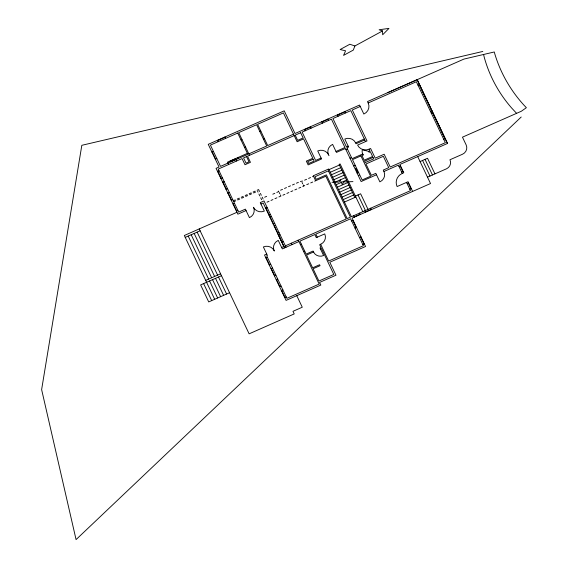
<?xml version="1.0" encoding="UTF-8"?>
<svg xmlns="http://www.w3.org/2000/svg" width="568" height="568" viewBox="0 0 568 568"><rect width="100%" height="100%" fill="white"/><g stroke="black" fill="none" stroke-linecap="round" stroke-linejoin="round"><path stroke-width="0.85" d="M354.886 45.98L353.296 50.09L343.562 55.38L345.571 50.808L340.118 49.537L349.852 44.24L354.886 45.98L382.512 30.963L382.669 34.762L388.974 28.4L379.097 29.763L382.512 30.963M521.204 117.015L76.069 539.6L41.627 389.598L81.82 145.309L482.8 51.454M217.558 140.523L225.006 137.243M211.963 152.139L213.454 151.478M240.988 139.913L241.982 139.472M259.86 131.591L260.854 131.151M215.336 159.225L216.827 158.564M244.588 147.467L245.582 147.034M263.453 139.153L264.447 138.713M247.392 153.374L227.534 162.136L228.655 164.5M235.535 158.749L230.125 161.134L230.459 161.844L235.869 159.459M237.9 157.705L238.233 158.415M387.674 92.662L463.95 59.079L494.274 51.979L495.026 54.635A142.312 135.873 -5.5 0 0 524.356 105.591L526.373 107.686L521.31 111.264L462.466 137.172L466.15 144.911A7.363 7.029 -5.5 0 1 462.48 154.248L449.955 159.757A7.178 6.851 -5.5 0 1 446.64 168.739L427.491 177.152M248.841 153.885L266.711 146.004L256.601 124.74L238.723 132.621L249.515 155.305M293.528 134.183L267.705 145.564L257.595 124.3L283.411 112.911L297.121 141.737L303.582 138.897L312.791 158.273L306.337 161.113L308.133 164.897L321.545 158.983L317.725 150.953A8.179 7.81 -5.5 0 1 328.545 154.759L328.993 155.703M304.562 129.596L310.526 126.969M321.942 121.935L327.899 119.308M337.584 115.041L345.032 111.754M294.203 135.596L247.527 156.179L250.445 162.32L244.986 164.727L242.067 158.586L218.233 169.094L238.681 212.098L245.383 209.145L249.43 217.65A8.179 7.81 -5.5 0 0 253.505 207.277A8.179 7.81 -5.5 0 0 264.326 211.083L260.279 202.577L264.006 200.937L286.031 247.243M360.24 106.479L352.295 109.979L367.02 140.935L357.584 145.096A8.726 8.328 -5.5 0 0 369.129 149.15L370.613 148.496L375.221 158.181L384.16 154.24L390.23 166.999L445.347 142.696L416.351 81.735L368.185 102.971A8.726 8.328 -5.5 0 1 363.839 114.04L359.565 105.059L295.019 133.523L284.227 110.838L208.257 144.336L219.042 167.02L216.067 168.334L237.864 214.179L246.058 210.565M217.53 171.408L219.014 170.748M417.984 85.165L419.468 84.504M220.895 178.494L222.386 177.841M222.699 182.278L224.182 181.618M226.064 189.364L227.555 188.711M227.867 193.148L229.351 192.488M321.09 158.039L315.63 160.446L302.148 132.096L331.442 119.173L344.925 147.531L335.993 151.471M348.156 146.104L346.416 146.871L332.933 118.52L350.811 110.639L365.529 141.588M369.129 149.15L369.91 150.804L368.667 151.351L362.349 149.796A6.546 6.248 -5.5 0 0 362.711 153.978L352.039 158.685L346.87 147.822L348.603 147.055L344.783 139.018A8.179 7.81 -5.5 0 1 355.603 142.824L364.294 138.99M364.741 139.934L356.051 143.768L355.603 142.824M430.459 111.392L431.943 110.732M231.233 200.234L232.724 199.581M345.94 149.654L347.431 149.001M431.24 113.046L432.731 112.386M233.285 200.76L235.273 199.886M237.261 199.006L239.249 198.133M241.23 197.259L243.218 196.379M245.206 195.506L247.194 194.625M249.174 193.752L251.162 192.879M253.15 191.998L255.138 191.125M257.119 190.252L258.61 189.591L259.512 191.48M233.739 201.704L235.72 200.831M237.708 199.95L239.696 199.077M241.684 198.204L243.665 197.323M245.653 196.45L247.641 195.577M249.629 194.696L251.61 193.823M253.598 192.95L255.586 192.069M233.036 204.019L234.527 203.358M349.987 158.167L351.471 157.506M264.645 197.224L266.626 196.351M280.535 190.216L282.516 189.343M284.504 188.462L286.492 187.589M288.48 186.716L290.461 185.835M292.449 184.962L294.437 184.089M296.425 183.208L298.406 182.335M300.394 181.462L302.609 181.057M272.81 194.192L274.798 193.319M276.786 192.438L278.774 191.565L278.547 191.089M304.59 180.177L306.578 179.303M308.566 178.43L310.554 177.55M312.535 176.676L313.529 176.236M329.007 169.626L339.437 165.025M363.413 154.816L361.922 155.476L364.166 160.197L372.608 156.477L370.364 151.748L369.122 152.295L368.667 151.351M236.409 211.104L237.893 210.444M236.97 212.283L184.33 235.493L214.676 299.293M330.271 172.289L340.701 167.688M185.232 237.381L200.128 230.814M260.953 203.997L263.19 203.01L283.865 246.484L281.636 247.47M267.003 202.187L268.991 201.306M270.979 200.433L272.959 199.56M274.947 198.679L276.935 197.806M278.923 196.933L280.904 196.052L280.372 194.923M282.892 195.179L284.88 194.306M286.868 193.425L288.849 192.552M290.837 191.679L292.825 190.798M294.813 189.925L296.794 189.052M298.782 188.171L300.77 187.298M302.758 186.418L304.739 185.544M306.727 184.671L308.715 183.791M310.703 182.917L312.684 182.044M314.672 181.164L325.847 176.236L346.182 219.007L285.356 245.83M331.449 174.767L341.879 170.173M353.694 165.963L355.185 165.302M332.635 177.251L343.058 172.651M265.604 208.087L267.095 207.434M333.814 179.729L344.236 175.129M334.999 182.207L345.422 177.614M357.066 173.048L358.557 172.395M336.171 184.692L346.601 180.091M268.976 215.18L270.467 214.519M443.714 139.274L445.205 138.613M337.349 187.17L347.779 182.576M269.878 217.068L271.369 216.408M338.528 189.655L348.958 185.054M376.506 174.767L361.113 181.554L345.379 148.475L336.441 152.416L332.621 144.386A8.179 7.81 -5.5 0 0 328.545 154.759M383.954 171.486L383.279 170.066L388.739 167.659L383.343 156.314L365.962 163.982L371.358 175.32L375.831 173.354L379.871 181.859A8.179 7.81 -5.5 0 0 383.954 171.486L398.353 165.132L402.286 173.403A10.359 9.89 -5.5 0 0 397.117 186.545L408.044 181.724L412.652 191.416M339.714 192.133L350.136 187.539M398.97 166.431L400.461 165.778M273.251 224.154L274.734 223.501M340.892 194.618L351.322 190.017M420.079 161.56L427.526 158.273L434.939 173.865M274.145 226.05L275.636 225.389M342.071 197.096L352.501 192.502M401.668 172.104L403.159 171.451M402.286 173.403L403.777 172.75L399.844 164.479L447.513 143.456L417.168 79.662L367.51 101.558L368.185 102.971M343.249 199.581L353.679 194.98M355.405 196.081L360.616 193.78L368.036 209.372M344.428 202.059L355.852 197.025M279.009 232.475L277.518 233.136L284.589 247.882L283.233 245.142M278.426 235.024L279.91 234.371M407.114 183.563L408.605 182.91M281.792 242.117L283.276 241.457M409.812 189.236L411.303 188.576M205.687 280.386L220.583 273.819M266.74 254.038L264.503 255.025L286.08 300.394L320.835 285.065L319.585 282.438L335.972 275.21L329.809 262.246L365.558 246.484L352.075 218.126L430.53 183.535L417.714 156.598M354.198 216.905L360.155 214.278M365.366 211.978L371.323 209.351M221.477 275.707L200.625 284.909L208.719 301.92L229.571 292.726M265.852 257.858L267.343 257.205M351.642 221.016L353.133 220.356M300.401 244.623L301.395 244.19M269.225 264.951L270.709 264.29M355.014 228.102L356.505 227.448M303.774 251.716L304.767 251.276M313.515 251.993L313.067 251.049L306.116 254.109L299.932 241.116L314.828 234.549L316.291 237.623L324.733 233.895A8.179 7.81 -5.5 0 1 320.657 244.268L319.663 244.709L321.012 247.541L320.018 247.982L323.618 255.543A7.632 7.292 -5.5 0 1 313.515 251.993L306.564 255.06L312.634 267.819L319.585 264.752L320.032 265.696L313.082 268.763L318.911 281.018L333.806 274.45L321.46 248.486L320.466 248.926M271.021 268.728L272.512 268.075M359.509 237.552L360.999 236.899M274.394 275.821L275.878 275.161M276.19 279.598L277.681 278.945M362.881 244.645L364.372 243.984M279.562 286.691L281.046 286.031M281.359 290.468L282.85 289.808M284.731 297.554L286.222 296.901M331.968 182.307L338.933 182.079L340.211 179.907L342.263 184.557L343.874 181.916L352.948 181.625M516.596 113.337L511.654 108.019A138.351 132.088 -5.5 0 1 484.348 57.645L483.56 54.485M419.227 84.611L431.694 110.845M432.482 112.499L444.957 138.727M425.041 159.367L432.461 174.965M422.556 160.46L429.976 176.059M400.213 165.884L402.911 171.557M408.356 183.017L411.055 188.69M406.553 182.385L410.486 190.656L351.4 216.706L328.702 168.98L313.309 175.768L315.666 180.731M344.918 111.52L345.592 112.933M362.711 153.978L363.165 154.929M337.47 114.8L338.145 116.22M358.089 172.835L355.916 168.263L355.54 168.426L357.712 172.999M359.21 175.192L358.841 175.356M370.762 208.172L371.436 209.585M327.793 119.074L328.46 120.487M358.01 194.93L365.423 210.522M364.805 210.799L365.48 212.212M321.829 121.701L322.503 123.114M362.817 211.672L340.118 163.946L339.124 164.379L354.858 197.458M359.594 213.099L360.268 214.512M353.63 215.726L354.304 217.139M310.412 126.735L311.086 128.155M352.884 220.469L356.257 227.555M360.751 237.005L364.123 244.098M304.455 129.362L305.123 130.782M302.062 182.442L302.68 183.741M303.213 184.856L303.745 185.984M317.285 237.183L315.822 234.108L350.584 218.786L363.392 245.717L328.638 261.046L320.657 244.268M279.222 192.509L279.839 193.809M298.022 240.243L298.69 241.663M291.313 243.203L291.988 244.616M260.407 193.376L261.308 195.264M262.21 197.153L263.105 199.041M265.852 207.98L269.225 215.066M270.127 216.962L273.499 224.048M274.394 225.936L277.766 233.029M278.668 234.918L282.033 242.004M257.574 191.196L258.021 192.14M258.923 194.029L259.817 195.917M260.719 197.813L261.614 199.702M235.479 158.635L236.6 160.992M224.892 137.002L225.567 138.422M296.773 295.672L302.268 307.224L292.981 311.321L294.217 313.919L249.125 333.835L199.226 228.925M274.188 250.758A8.179 7.81 -5.5 0 1 278.263 240.385L282.31 248.891L298.938 241.556L319.166 284.085L286.897 298.321L266.669 255.785L267.407 255.458L263.367 246.952A8.179 7.81 -5.5 0 1 274.188 250.758L274.294 250.992M217.445 140.289L218.119 141.709M266.101 257.751L269.473 264.837M271.27 268.621L274.642 275.707M276.438 279.491L279.811 286.577M281.607 290.362L284.98 297.447M212.212 152.025L215.584 159.118M217.771 171.295L221.144 178.387M222.947 182.165L226.312 189.258M228.116 193.035L231.481 200.128M233.285 203.905L236.657 210.991M197.146 232.127L217.601 275.132M218.502 277.021L226.589 294.039M194.171 233.441L214.619 276.446M215.52 278.334L223.614 295.353M191.189 234.754L211.644 277.759M212.538 279.655L220.632 296.666M188.214 236.068L208.662 279.073M209.564 280.968L217.65 297.98M203.607 283.595L211.694 300.607M417.175 79.676L447.477 143.47M237.729 133.054L210.423 145.103L220.533 166.367L247.847 154.326L237.729 133.054M246.533 156.619L243.551 157.932L246.029 163.13L249.004 161.816L246.533 156.619M300.657 132.749L295.197 135.163L297.667 140.36L303.127 137.946L300.657 132.749M313.245 159.218L307.778 161.624L308.68 163.513L314.139 161.106L313.245 159.218M360.928 155.909L352.487 159.636L362.15 179.957L370.592 176.229L360.928 155.909M328.382 170.833L314.97 176.747L316.206 179.346L326.387 174.859L347.176 218.566L350.406 217.146L328.382 170.833M373.055 157.421L364.62 161.142L365.295 162.562L373.73 158.841L373.055 157.421"/></g></svg>
